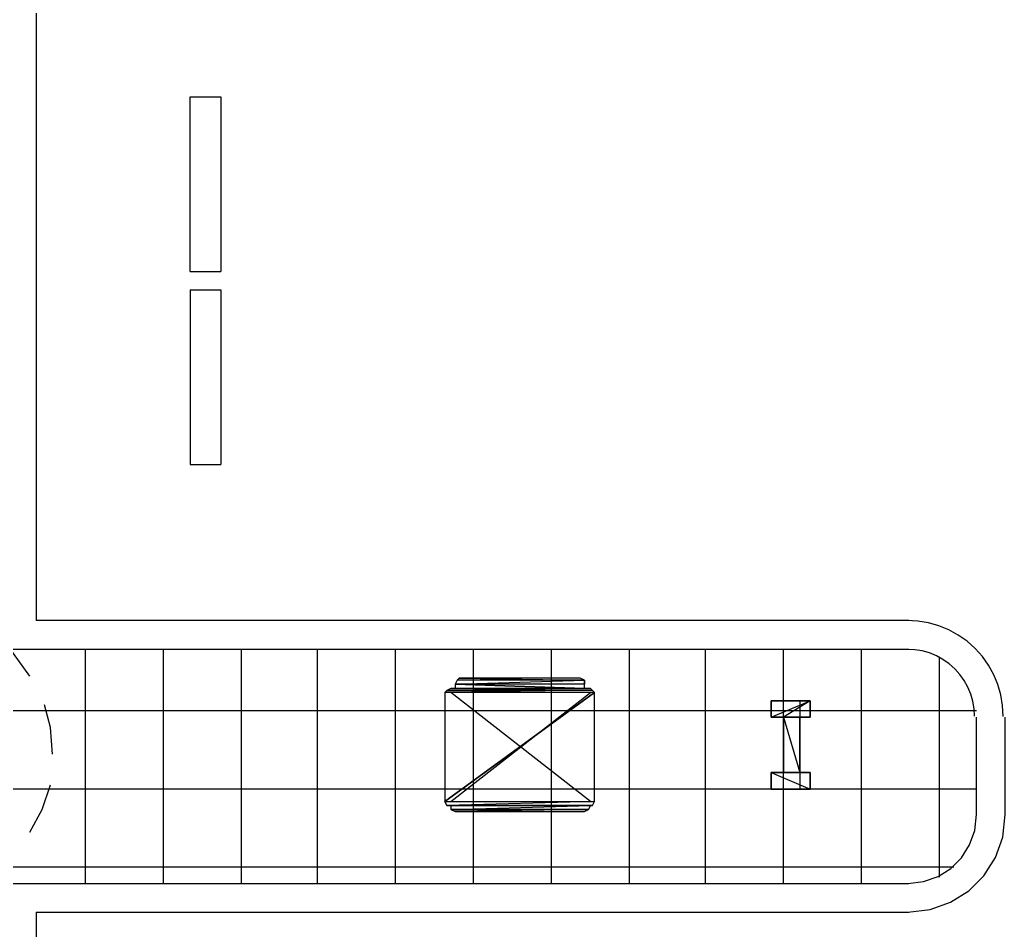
# Model space of a CAD drawing. Header units: metres. Extents: x 1 to 213, y 1 to 147.
# Drawn here: x 54.96 to 60.04, y 71.29 to 75.98 of the extents above; entities that cross this region are included whole.
import ezdxf

# ---------------------------------------------------------------- set-up
doc = ezdxf.new("R2010")
doc.units = ezdxf.units.M
doc.layers.add('00-BASE-ARQUITECTURA', color=8, linetype='Continuous')

msp = doc.modelspace()

# ---------------------------------------------------------------- linework, layer by layer
at = {"layer": '00-BASE-ARQUITECTURA'}
for points in [[(55.0404, 76.3905), (55.0404, 72.8874)], [(55.8341, 74.6865), (55.8341, 75.5861), (55.9929, 75.5861)], [(55.9929, 75.5861), (55.9929, 74.6865)], [(55.8341, 74.6865), (55.9929, 74.6865)], [(55.8341, 74.5913), (55.8341, 73.6917)], [(55.8341, 74.5913), (55.9929, 74.5913)], [(55.9929, 74.5913), (55.9929, 73.6917)], [(55.8341, 73.6917), (55.9929, 73.6917)], [(59.5383, 72.8874), (55.0404, 72.8874)], [(60.0251, 72.3938), (60.0221, 72.4497), (60.0128, 72.5045), (59.9976, 72.5576), (59.9764, 72.6086), (59.9497, 72.657), (59.9176, 72.7023), (59.8802, 72.744), (59.8384, 72.7812), (59.7929, 72.8131), (59.7444, 72.8396), (59.6933, 72.8605), (59.6402, 72.8756), (59.5854, 72.8846), (59.5294, 72.8874)], [(55.0086, 72.6016), (54.9239, 72.718), (54.8287, 72.7921)], [(59.5383, 72.7392), (54.8922, 72.7392)], [(55.2944, 71.5327), (55.2944, 72.7392)], [(55.6965, 71.5327), (55.6965, 72.7392)], [(56.0987, 71.5327), (56.0987, 72.7392)], [(56.4903, 71.5327), (56.4903, 72.7392)], [(56.8925, 71.5327), (56.8925, 72.7392)], [(57.2946, 71.5327), (57.2946, 72.7392)], [(57.6968, 71.5327), (57.6968, 72.7392)], [(58.0989, 71.5327), (58.0989, 72.7392)], [(58.4905, 71.5327), (58.4905, 72.7392)], [(58.8927, 71.5327), (58.8927, 72.7392)], [(59.2949, 71.5327), (59.2949, 72.7392)], [(59.8769, 72.3941), (59.8748, 72.4332), (59.8684, 72.4715), (59.8577, 72.5087), (59.8429, 72.5444), (59.8242, 72.5782), (59.8017, 72.6099), (59.7756, 72.6391), (59.7463, 72.6651), (59.7145, 72.6874), (59.6805, 72.706), (59.6447, 72.7206), (59.6075, 72.731), (59.5691, 72.7373), (59.53, 72.7392)], [(59.697, 71.5645), (59.697, 72.6969)], [(57.1994, 71.9031), (57.8661, 71.9031), (57.8873, 71.9137), (57.8979, 71.9349), (57.9085, 71.9349), (57.919, 71.956), (57.919, 72.517), (57.9085, 72.5275), (57.8979, 72.5381), (57.8661, 72.5381), (57.8661, 72.5593), (57.8661, 72.5805), (57.8449, 72.591), (57.2205, 72.591), (57.2099, 72.5805), (57.1994, 72.5593), (57.1994, 72.5381), (57.1782, 72.5381), (57.157, 72.5275), (57.1465, 72.517), (57.1465, 71.956), (57.157, 71.9349), (57.1782, 71.9349), (57.1782, 71.9137), (57.1994, 71.9031)], [(57.8661, 72.5593), (57.1994, 72.5593), (57.8661, 72.5805), (57.8661, 72.5593)], [(57.1994, 72.5593), (57.8661, 72.5805), (57.2099, 72.5805), (57.1994, 72.5593)], [(57.8661, 72.5381), (57.8661, 72.5593), (57.1994, 72.5593), (57.8661, 72.5381)], [(57.1994, 72.5381), (57.8661, 72.5381), (57.1994, 72.5593), (57.1994, 72.5381)], [(57.2205, 72.591), (57.8661, 72.5805), (57.2099, 72.5805)], [(57.8449, 72.591), (57.2205, 72.591)], [(57.157, 72.5275), (57.919, 72.517), (57.1465, 72.517), (57.157, 72.5275)], [(57.919, 72.517), (57.1465, 72.517), (57.1465, 71.956), (57.919, 72.517)], [(57.919, 72.517), (57.1465, 71.956), (57.919, 71.956), (57.919, 72.517)], [(57.1465, 72.517), (57.1465, 71.956)], [(57.1994, 72.5381), (57.8979, 72.5381), (57.1782, 72.5381), (57.9085, 72.5275), (57.157, 72.5275)], [(57.9085, 72.5275), (57.157, 72.5275), (57.919, 72.517), (57.9085, 72.5275)], [(57.8979, 71.956), (57.1782, 72.517)], [(57.1782, 71.956), (57.8979, 72.517)], [(57.919, 71.956), (57.919, 72.517)], [(55.125, 72.1995), (55.1144, 72.337), (55.0827, 72.4535)], [(58.8927, 72.39), (58.8292, 72.39), (59.0303, 72.4746), (58.8927, 72.39)], [(58.8292, 72.39), (59.0303, 72.4746), (58.8292, 72.4746), (58.8292, 72.39)], [(58.8292, 72.0195), (59.0303, 72.0195), (59.0303, 72.1042), (58.9774, 72.1042), (58.9774, 72.39), (59.0303, 72.39), (59.0303, 72.4746), (58.8292, 72.4746), (58.8292, 72.39), (58.8927, 72.39), (58.8927, 72.1042), (58.8292, 72.1042), (58.8292, 72.0195)], [(58.8927, 72.1042), (58.8927, 72.39), (58.8292, 72.39), (58.8292, 72.4746), (59.0303, 72.4746), (59.0303, 72.39), (58.9774, 72.39), (58.9774, 72.1042), (59.0303, 72.1042), (59.0303, 72.0195), (58.8292, 72.0195), (58.8292, 72.1042), (58.8927, 72.1042)], [(59.0303, 72.39), (59.0303, 72.4746), (58.8927, 72.39), (59.0303, 72.39)], [(59.8875, 72.4217), (53.6857, 72.4217)], [(59.0303, 72.39), (58.8927, 72.39)], [(58.9774, 72.39), (58.8927, 72.39), (58.9774, 72.1042), (58.9774, 72.39)], [(58.8927, 72.39), (58.9774, 72.1042), (58.8927, 72.1042), (58.8927, 72.39)], [(59.8875, 71.882), (59.8875, 72.39)], [(60.0357, 71.882), (60.0357, 72.39)], [(58.8292, 72.1042), (59.0303, 72.1042), (58.8927, 72.1042)], [(59.0303, 72.1042), (58.8292, 72.1042), (59.0303, 72.0195), (59.0303, 72.1042)], [(58.8292, 72.1042), (59.0303, 72.0195), (58.8292, 72.0195), (58.8292, 72.1042)], [(55.0086, 71.7973), (55.0721, 71.9137), (55.1144, 72.0407)], [(59.8875, 72.0195), (53.6857, 72.0195)], [(57.1465, 71.956), (57.919, 71.956), (57.157, 71.9349), (57.1465, 71.956)], [(57.919, 71.956), (57.157, 71.9349), (57.9085, 71.9349), (57.919, 71.956)], [(57.157, 71.9349), (57.9085, 71.9349), (57.1782, 71.9349)], [(57.8873, 71.9137), (57.1782, 71.9137), (57.8979, 71.9349), (57.8873, 71.9137)], [(57.1782, 71.9137), (57.8979, 71.9349), (57.1782, 71.9349), (57.1782, 71.9137)], [(57.1782, 71.9137), (57.8873, 71.9137), (57.1994, 71.9031)], [(57.1994, 71.9031), (57.8661, 71.9031)], [(59.533, 71.3845), (59.6483, 71.3978), (59.7541, 71.4356), (59.8474, 71.495), (59.9253, 71.5728), (59.9846, 71.6662), (60.0224, 71.772), (60.0357, 71.8873)], [(59.533, 71.5327), (59.6143, 71.5421), (59.6889, 71.5687), (59.7547, 71.6106), (59.8096, 71.6655), (59.8515, 71.7313), (59.8782, 71.806), (59.8875, 71.8873)], [(59.7711, 71.6174), (53.6857, 71.6174)], [(54.8922, 71.5327), (59.5383, 71.5327)], [(55.0404, 71.3845), (55.0404, 48.8844), (60.0357, 48.8738)], [(55.0404, 71.3845), (59.5383, 71.3845)]]:
    msp.add_lwpolyline(points, dxfattribs=at)
msp.add_lwpolyline([(58.8927, 72.0195), (58.8927, 72.4746), (58.9774, 72.4746), (58.9774, 72.0195)], close=True, dxfattribs=at)

doc.saveas('drawing.dxf')
